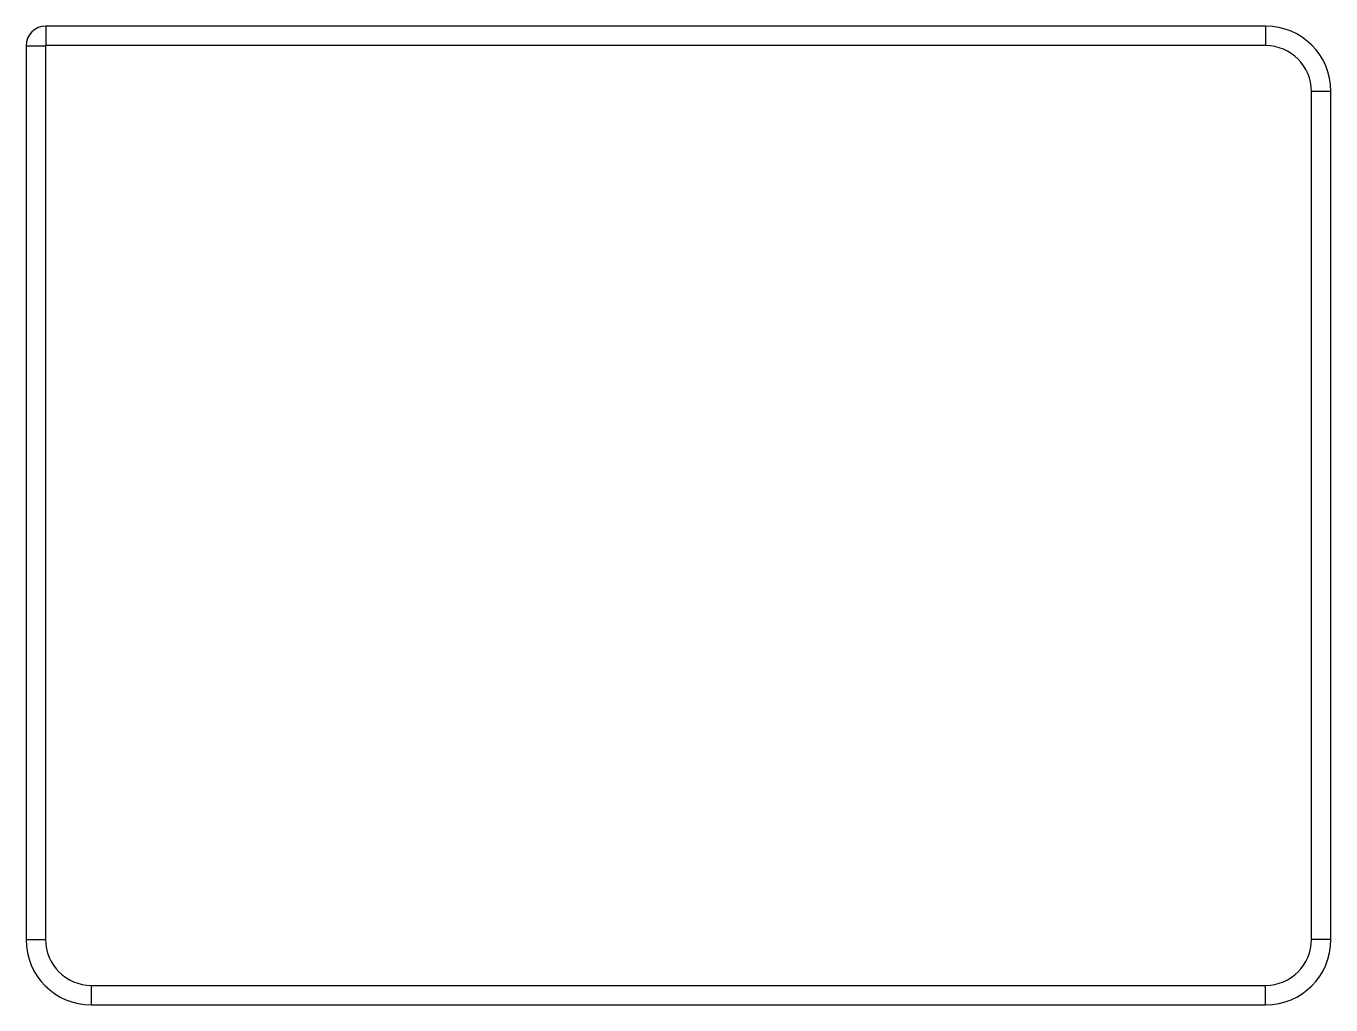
# Model space of a CAD drawing. Header units: millimetres. Extents: x 0 to 200, y 0 to 150.
import ezdxf

# ---------------------------------------------------------------- set-up
doc = ezdxf.new("R2010")
doc.units = ezdxf.units.MM
doc.layers.add('Body', color=7, linetype='CONTINUOUS')

msp = doc.modelspace()

# ---------------------------------------------------------------- linework, layer by layer
at = {"layer": 'Body'}
for p, q in [((190, 150), (3, 150)), ((190, 150, 4.01), (3, 150, 4.01)), ((190, 150), (3, 150)), ((3, 150), (3, 150, 4.01)), ((3, 150), (3, 150, 4.01)), ((3, 150, 4.01), (3, 147.01, 7)), ((190, 150, 4.01), (3, 150, 4.01)), ((3, 150, 4.01), (3, 147.01, 7)), ((190, 150), (190, 150, 4.01)), ((190, 150), (190, 150, 4.01)), ((190, 150, 4.01), (190, 147.01, 7)), ((190, 150, 4.01), (190, 147.01, 7)), ((0, 147), (0, 10)), ((0, 147), (0, 147, 4.01)), ((0, 147, 4.01), (0, 10, 4.01)), ((0, 147), (0, 10)), ((0, 147), (0, 147, 4.01)), ((0, 147, 4.01), (2.99, 147, 7)), ((0, 147, 4.01), (0, 10, 4.01)), ((0, 147, 4.01), (2.99, 147, 7)), ((2.99, 147, 7), (2.99, 10, 7)), ((2.99, 147, 7), (2.99, 10, 7)), ((190, 147.01, 7), (3, 147.01, 7)), ((190, 147.01, 7), (3, 147.01, 7)), ((197.01, 10, 7), (197.01, 140, 7)), ((197.01, 10, 7), (197.01, 140, 7)), ((200, 140, 4.01), (197.01, 140, 7)), ((200, 140, 4.01), (197.01, 140, 7)), ((200, 10), (200, 140)), ((200, 10, 4.01), (200, 140, 4.01)), ((200, 10), (200, 140)), ((200, 140), (200, 140, 4.01)), ((200, 140), (200, 140, 4.01)), ((200, 10, 4.01), (200, 140, 4.01)), ((0, 10), (0, 10, 4.01)), ((0, 10), (0, 10, 4.01)), ((0, 10, 4.01), (2.99, 10, 7)), ((0, 10, 4.01), (2.99, 10, 7)), ((200, 10, 4.01), (197.01, 10, 7)), ((200, 10, 4.01), (197.01, 10, 7)), ((200, 10), (200, 10, 4.01)), ((200, 10), (200, 10, 4.01)), ((10, 0, 4.01), (10, 2.99, 7)), ((10, 2.99, 7), (190, 2.99, 7)), ((10, 0, 4.01), (10, 2.99, 7)), ((10, 2.99, 7), (190, 2.99, 7)), ((190, 0, 4.01), (190, 2.99, 7)), ((190, 0, 4.01), (190, 2.99, 7)), ((10, 0), (10, 0, 4.01)), ((10, 0, 4.01), (190, 0, 4.01)), ((10, 0), (190, 0)), ((10, 0), (10, 0, 4.01)), ((10, 0, 4.01), (190, 0, 4.01)), ((10, 0), (190, 0)), ((190, 0), (190, 0, 4.01)), ((190, 0), (190, 0, 4.01))]:
    msp.add_line(p, q, dxfattribs=at)
msp.add_circle((3, 147), 0.01, dxfattribs=at)
msp.add_circle((3, 147), 0.01, dxfattribs=at)
for centre, radius, start, end in [((3, 147), 3, 90, -180), ((3, 147, 4.01), 3, 90, 180), ((3, 147), 3, 90, -180), ((3, 147, 4.01), 3, 90, 180), ((190, 140), 10, 0, 90), ((190, 140, 4.01), 10, 0, 90), ((190, 140), 10, 0, 90), ((190, 140, 4.01), 10, 0, 90), ((190, 140, 7), 7.01, 0, 90), ((190, 140, 7), 7.01, 0, 90), ((10, 10, 4.01), 10, 180, -90), ((10, 10), 10, 180, -90), ((10, 10), 10, 180, -90), ((10, 10, 4.01), 10, 180, -90), ((10, 10, 7), 7.01, 180, -90), ((10, 10, 7), 7.01, 180, -90), ((190, 10), 10, -90, 0), ((190, 10, 4.01), 10, -90, 0), ((190, 10), 10, -90, 0), ((190, 10, 7), 7.01, -90, 0), ((190, 10, 4.01), 10, -90, 0), ((190, 10, 7), 7.01, -90, 0)]:
    msp.add_arc(centre, radius, start, end, dxfattribs=at)

doc.saveas('drawing.dxf')
